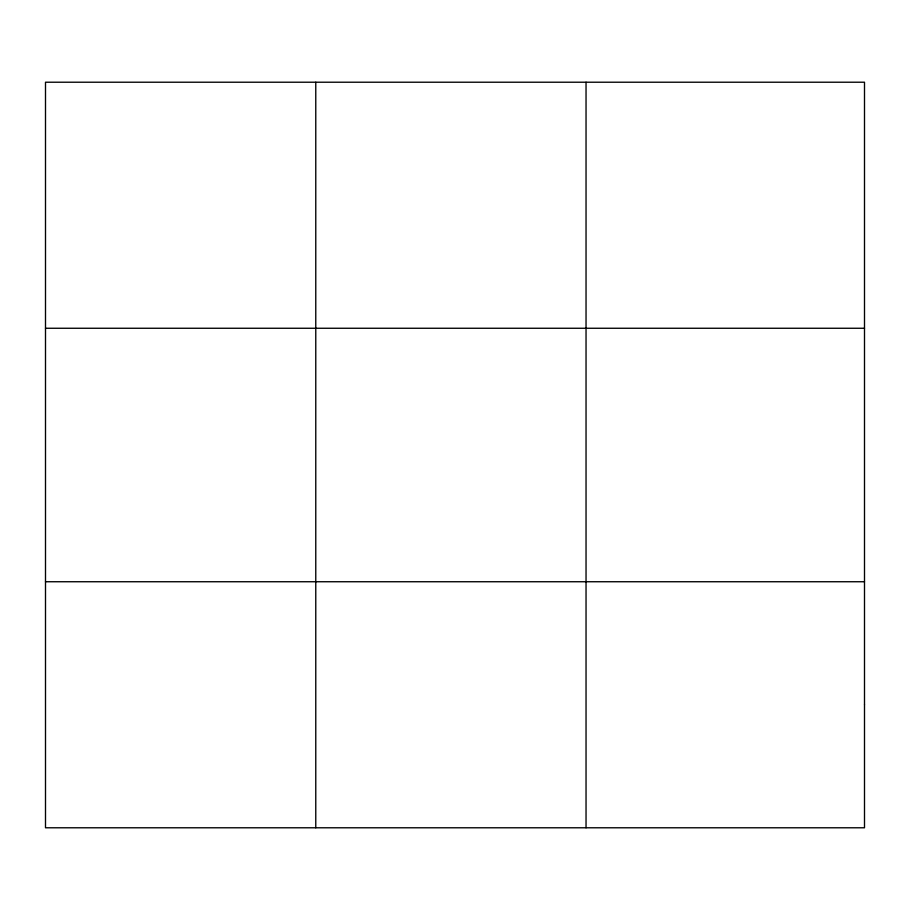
<?xml version="1.0" encoding="UTF-8"?>
<svg xmlns="http://www.w3.org/2000/svg" width="910" height="910" viewBox="0 0 910 910"><rect width="100%" height="100%" fill="white"/><g stroke="black" fill="none" stroke-linecap="round" stroke-linejoin="round"><path stroke-width="1.36" d="M315.77 827.782L315.77 82.218M586.04 827.782L586.04 82.218M45.5 328.26L864.5 328.26M45.5 581.74L864.5 581.74M864.5 704.761L864.5 827.782L45.5 827.782L45.5 82.218L864.5 82.218L864.5 704.761"/></g></svg>
